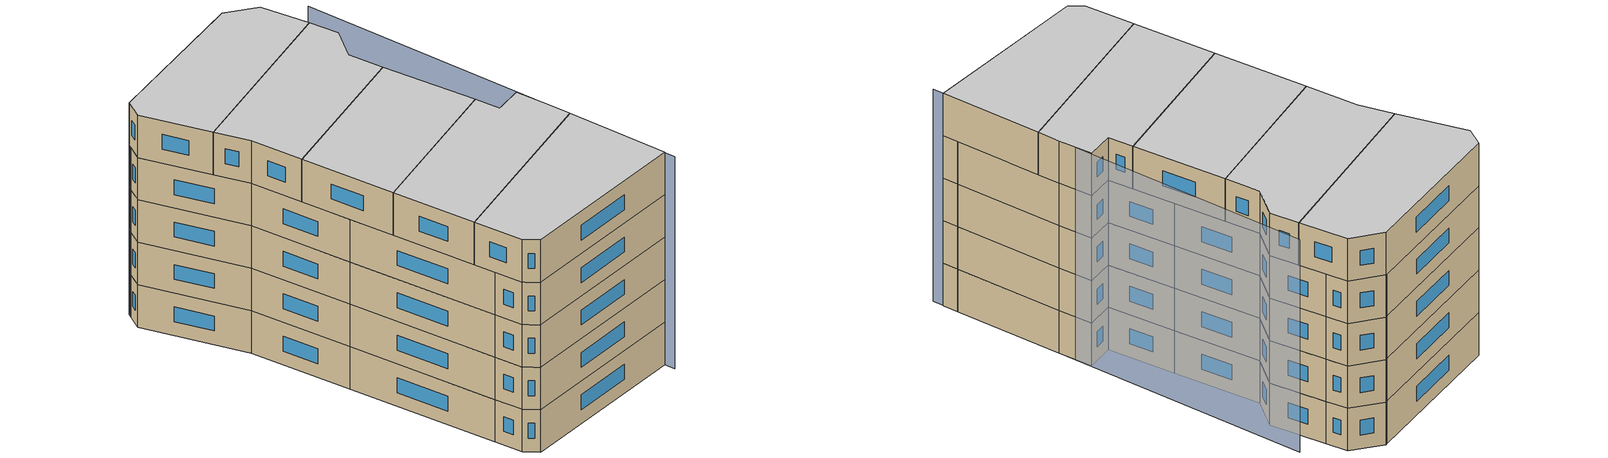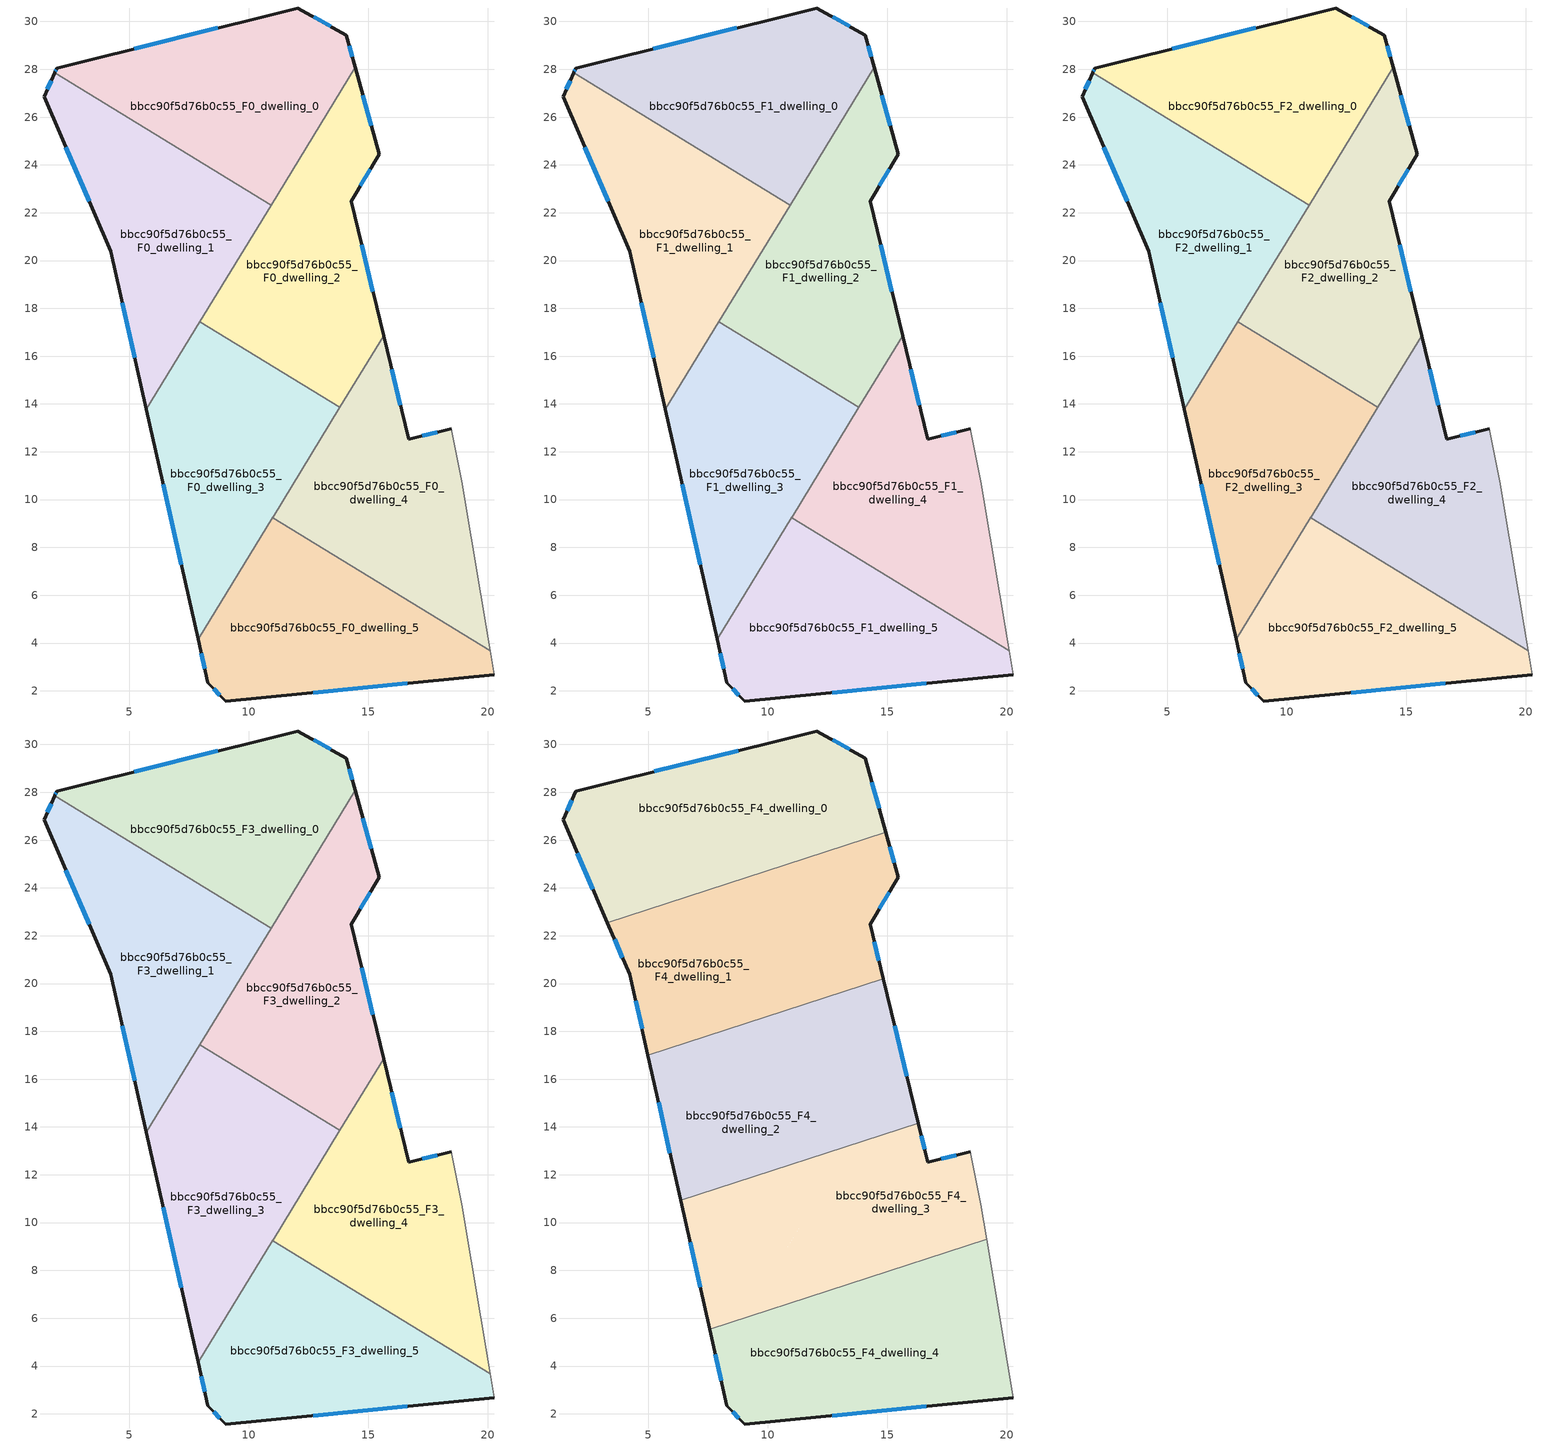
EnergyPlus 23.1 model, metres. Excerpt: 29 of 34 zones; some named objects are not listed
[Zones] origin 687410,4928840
bbcc90f5d76b0c55_F0_dwelling_0
 floor ground (EU_floor_Construction): 14.07,29.43 14.44,28.08 10.93,22.32 1.87,27.85 1.96,28.05 11.95,30.54 12.05,30.56 z0
 wall outside (EU_wall_Construction): 14.44,28.08 14.07,29.43 12.05,30.56 11.95,30.54 1.96,28.05 1.87,27.85 z0:3
 wall to bbcc90f5d76b0c55_F0_dwelling_1 (EU_wall_Construction): 1.87,27.85 10.93,22.32 z0:3
 wall to bbcc90f5d76b0c55_F0_dwelling_2 (EU_wall_Construction): 10.93,22.32 14.44,28.08 z0:3
 window (EU_Window_Construction): 1.93,27.99 1.9,27.92 / 8.7,29.73 5.21,28.86 / 13.41,29.8 12.71,30.2 / 14.32,28.52 14.19,29 z0.98:2.02
bbcc90f5d76b0c55_F0_dwelling_1
 floor ground (EU_floor_Construction): 10.93,22.32 5.71,13.78 4.22,20.38 1.43,26.84 1.87,27.85 z0
 wall outside (EU_wall_Construction): 1.87,27.85 1.43,26.84 4.22,20.38 5.71,13.78 z0:3
 wall to bbcc90f5d76b0c55_F0_dwelling_3 (EU_wall_Construction): 5.71,13.78 7.94,17.43 z0:3
 wall to bbcc90f5d76b0c55_F0_dwelling_2 (EU_wall_Construction): 7.94,17.44 10.93,22.32 z0:3
 window (EU_Window_Construction): 2.34,24.74 3.31,22.48 / 1.73,27.52 1.57,27.17 / 4.7,18.24 5.22,15.93 z0.98:2.02
bbcc90f5d76b0c55_F0_dwelling_2
 floor ground (EU_floor_Construction): 14.44,28.08 15.45,24.45 14.27,22.48 15.63,16.86 13.8,13.86 7.94,17.43 z0
 wall outside (EU_wall_Construction): 15.63,16.86 14.27,22.48 15.45,24.45 14.44,28.08 z0:3
 wall to bbcc90f5d76b0c55_F0_dwelling_3 (EU_wall_Construction): 7.94,17.43 13.8,13.86 z0:3
 wall to bbcc90f5d76b0c55_F0_dwelling_4 (EU_wall_Construction): 13.8,13.86 15.63,16.86 z0:3
 window (EU_Window_Construction): 15.12,25.63 14.77,26.9 / 14.65,23.12 15.07,23.81 / 15.19,18.69 14.71,20.66 z0.98:2.02
bbcc90f5d76b0c55_F0_dwelling_3
 floor ground (EU_floor_Construction): 13.8,13.86 7.87,4.15 5.71,13.78 7.94,17.43 z0
 wall outside (EU_wall_Construction): 5.71,13.78 7.87,4.15 z0:3
 wall to bbcc90f5d76b0c55_F0_dwelling_5 (EU_wall_Construction): 7.87,4.15 10.99,9.25 z0:3
 wall to bbcc90f5d76b0c55_F0_dwelling_4 (EU_wall_Construction): 10.99,9.25 13.8,13.86 z0:3
 window (EU_Window_Construction): 6.41,10.65 7.17,7.28 z0.98:2.02
bbcc90f5d76b0c55_F0_dwelling_4
 floor ground (EU_floor_Construction): 18.46,12.96 18.91,10.76 20.1,3.69 10.99,9.25 15.63,16.86 16.68,12.53 z0
 wall outside (EU_wall_Construction): 18.46,12.96 16.68,12.53 15.63,16.86 z0:3
 wall to bbcc90f5d76b0c55_F0_dwelling_5 (EU_wall_Construction): 10.99,9.25 20.1,3.69 z0:3
 wall adiabatic (EU_wall_Construction): 20.1,3.69 18.91,10.76 18.46,12.96 z0:3
 window (EU_Window_Construction): 16.34,13.94 15.97,15.45 / 17.88,12.82 17.26,12.67 z0.98:2.02
bbcc90f5d76b0c55_F0_dwelling_5
 floor ground (EU_floor_Construction): 20.1,3.69 20.27,2.67 9.03,1.58 8.28,2.34 7.87,4.15 10.99,9.25 z0
 wall outside (EU_wall_Construction): 7.87,4.15 8.28,2.34 9.03,1.58 20.27,2.67 z0:3
 wall adiabatic (EU_wall_Construction): 20.27,2.67 20.1,3.69 z0:3
 window (EU_Window_Construction): 8.52,2.09 8.79,1.83 / 8.01,3.57 8.15,2.93 / 12.69,1.93 16.61,2.31 z0.98:2.02
bbcc90f5d76b0c55_F1_dwelling_0
 floor to bbcc90f5d76b0c55_F0_dwelling_0 (EU_floor_Construction): 14.07,29.43 14.44,28.08 10.93,22.32 1.87,27.85 1.96,28.05 11.95,30.54 12.05,30.56 z3
 wall outside (EU_wall_Construction): 14.44,28.08 14.07,29.43 12.05,30.56 11.95,30.54 1.96,28.05 1.87,27.85 z3:6
 wall to bbcc90f5d76b0c55_F1_dwelling_1 (EU_wall_Construction): 1.87,27.85 10.93,22.32 z3:6
 wall to bbcc90f5d76b0c55_F1_dwelling_2 (EU_wall_Construction): 10.93,22.32 14.44,28.08 z3:6
 window (EU_Window_Construction): 1.93,27.99 1.9,27.92 / 8.7,29.73 5.21,28.86 / 13.41,29.8 12.71,30.2 / 14.32,28.52 14.19,29 z3.98:5.02
bbcc90f5d76b0c55_F1_dwelling_1
 floor to bbcc90f5d76b0c55_F0_dwelling_1 (EU_floor_Construction): 10.93,22.32 5.71,13.78 4.22,20.38 1.43,26.84 1.87,27.85 z3
 wall outside (EU_wall_Construction): 1.87,27.85 1.43,26.84 4.22,20.38 5.71,13.78 z3:6
 wall to bbcc90f5d76b0c55_F1_dwelling_3 (EU_wall_Construction): 5.71,13.78 7.94,17.43 z3:6
 wall to bbcc90f5d76b0c55_F1_dwelling_2 (EU_wall_Construction): 7.94,17.44 10.93,22.32 z3:6
 window (EU_Window_Construction): 2.34,24.74 3.31,22.48 / 1.73,27.52 1.57,27.17 / 4.7,18.24 5.22,15.93 z3.98:5.02
bbcc90f5d76b0c55_F1_dwelling_2
 floor to bbcc90f5d76b0c55_F0_dwelling_2 (EU_floor_Construction): 14.44,28.08 15.45,24.45 14.27,22.48 15.63,16.86 13.8,13.86 7.94,17.43 z3
 wall outside (EU_wall_Construction): 15.63,16.86 14.27,22.48 15.45,24.45 14.44,28.08 z3:6
 wall to bbcc90f5d76b0c55_F1_dwelling_3 (EU_wall_Construction): 7.94,17.43 13.8,13.86 z3:6
 wall to bbcc90f5d76b0c55_F1_dwelling_4 (EU_wall_Construction): 13.8,13.86 15.63,16.86 z3:6
 window (EU_Window_Construction): 15.12,25.63 14.77,26.9 / 14.65,23.12 15.07,23.81 / 15.19,18.69 14.71,20.66 z3.98:5.02
bbcc90f5d76b0c55_F1_dwelling_3
 floor to bbcc90f5d76b0c55_F0_dwelling_3 (EU_floor_Construction): 13.8,13.86 7.87,4.15 5.71,13.78 7.94,17.43 z3
 wall outside (EU_wall_Construction): 5.71,13.78 7.87,4.15 z3:6
 wall to bbcc90f5d76b0c55_F1_dwelling_5 (EU_wall_Construction): 7.87,4.15 10.99,9.25 z3:6
 wall to bbcc90f5d76b0c55_F1_dwelling_4 (EU_wall_Construction): 10.99,9.25 13.8,13.86 z3:6
 window (EU_Window_Construction): 6.41,10.65 7.17,7.28 z3.98:5.02
bbcc90f5d76b0c55_F1_dwelling_4
 floor to bbcc90f5d76b0c55_F0_dwelling_4 (EU_floor_Construction): 18.46,12.96 18.91,10.76 20.1,3.69 10.99,9.25 15.63,16.86 16.68,12.53 z3
 wall outside (EU_wall_Construction): 18.46,12.96 16.68,12.53 15.63,16.86 z3:6
 wall to bbcc90f5d76b0c55_F1_dwelling_5 (EU_wall_Construction): 10.99,9.25 20.1,3.69 z3:6
 wall adiabatic (EU_wall_Construction): 20.1,3.69 18.91,10.76 18.46,12.96 z3:6
 window (EU_Window_Construction): 16.34,13.94 15.97,15.45 / 17.88,12.82 17.26,12.67 z3.98:5.02
bbcc90f5d76b0c55_F1_dwelling_5
 floor to bbcc90f5d76b0c55_F0_dwelling_5 (EU_floor_Construction): 20.1,3.69 20.27,2.67 9.03,1.58 8.28,2.34 7.87,4.15 10.99,9.25 z3
 wall outside (EU_wall_Construction): 7.87,4.15 8.28,2.34 9.03,1.58 20.27,2.67 z3:6
 wall adiabatic (EU_wall_Construction): 20.27,2.67 20.1,3.69 z3:6
 window (EU_Window_Construction): 8.52,2.09 8.79,1.83 / 8.01,3.57 8.15,2.93 / 12.69,1.93 16.61,2.31 z3.98:5.02
bbcc90f5d76b0c55_F2_dwelling_0
 floor to bbcc90f5d76b0c55_F1_dwelling_0 (EU_floor_Construction): 14.07,29.43 14.44,28.08 10.93,22.32 1.87,27.85 1.96,28.05 11.95,30.54 12.05,30.56 z6
 wall outside (EU_wall_Construction): 14.44,28.08 14.07,29.43 12.05,30.56 11.95,30.54 1.96,28.05 1.87,27.85 z6:9
 wall to bbcc90f5d76b0c55_F2_dwelling_1 (EU_wall_Construction): 1.87,27.85 10.93,22.32 z6:9
 wall to bbcc90f5d76b0c55_F2_dwelling_2 (EU_wall_Construction): 10.93,22.32 14.44,28.08 z6:9
 window (EU_Window_Construction): 1.93,27.99 1.9,27.92 / 8.7,29.73 5.21,28.86 / 13.41,29.8 12.71,30.2 / 14.32,28.52 14.19,29 z6.98:8.02
bbcc90f5d76b0c55_F2_dwelling_1
 floor to bbcc90f5d76b0c55_F1_dwelling_1 (EU_floor_Construction): 10.93,22.32 5.71,13.78 4.22,20.38 1.43,26.84 1.87,27.85 z6
 wall outside (EU_wall_Construction): 1.87,27.85 1.43,26.84 4.22,20.38 5.71,13.78 z6:9
 wall to bbcc90f5d76b0c55_F2_dwelling_3 (EU_wall_Construction): 5.71,13.78 7.94,17.43 z6:9
 wall to bbcc90f5d76b0c55_F2_dwelling_2 (EU_wall_Construction): 7.94,17.44 10.93,22.32 z6:9
 window (EU_Window_Construction): 2.34,24.74 3.31,22.48 / 1.73,27.52 1.57,27.17 / 4.7,18.24 5.22,15.93 z6.98:8.02
bbcc90f5d76b0c55_F2_dwelling_2
 floor to bbcc90f5d76b0c55_F1_dwelling_2 (EU_floor_Construction): 14.44,28.08 15.45,24.45 14.27,22.48 15.63,16.86 13.8,13.86 7.94,17.43 z6
 wall outside (EU_wall_Construction): 15.63,16.86 14.27,22.48 15.45,24.45 14.44,28.08 z6:9
 wall to bbcc90f5d76b0c55_F2_dwelling_3 (EU_wall_Construction): 7.94,17.43 13.8,13.86 z6:9
 wall to bbcc90f5d76b0c55_F2_dwelling_4 (EU_wall_Construction): 13.8,13.86 15.63,16.86 z6:9
 window (EU_Window_Construction): 15.12,25.63 14.77,26.9 / 14.65,23.12 15.07,23.81 / 15.19,18.69 14.71,20.66 z6.98:8.02
bbcc90f5d76b0c55_F2_dwelling_3
 floor to bbcc90f5d76b0c55_F1_dwelling_3 (EU_floor_Construction): 13.8,13.86 7.87,4.15 5.71,13.78 7.94,17.43 z6
 wall outside (EU_wall_Construction): 5.71,13.78 7.87,4.15 z6:9
 wall to bbcc90f5d76b0c55_F2_dwelling_5 (EU_wall_Construction): 7.87,4.15 10.99,9.25 z6:9
 wall to bbcc90f5d76b0c55_F2_dwelling_4 (EU_wall_Construction): 10.99,9.25 13.8,13.86 z6:9
 window (EU_Window_Construction): 6.41,10.65 7.17,7.28 z6.98:8.02
bbcc90f5d76b0c55_F2_dwelling_4
 floor to bbcc90f5d76b0c55_F1_dwelling_4 (EU_floor_Construction): 18.46,12.96 18.91,10.76 20.1,3.69 10.99,9.25 15.63,16.86 16.68,12.53 z6
 wall outside (EU_wall_Construction): 18.46,12.96 16.68,12.53 15.63,16.86 z6:9
 wall to bbcc90f5d76b0c55_F2_dwelling_5 (EU_wall_Construction): 10.99,9.25 20.1,3.69 z6:9
 wall adiabatic (EU_wall_Construction): 20.1,3.69 18.91,10.76 18.46,12.96 z6:9
 window (EU_Window_Construction): 16.34,13.94 15.97,15.45 / 17.88,12.82 17.26,12.67 z6.98:8.02
bbcc90f5d76b0c55_F2_dwelling_5
 floor to bbcc90f5d76b0c55_F1_dwelling_5 (EU_floor_Construction): 20.1,3.69 20.27,2.67 9.03,1.58 8.28,2.34 7.87,4.15 10.99,9.25 z6
 wall outside (EU_wall_Construction): 7.87,4.15 8.28,2.34 9.03,1.58 20.27,2.67 z6:9
 wall adiabatic (EU_wall_Construction): 20.27,2.67 20.1,3.69 z6:9
 window (EU_Window_Construction): 8.52,2.09 8.79,1.83 / 8.01,3.57 8.15,2.93 / 12.69,1.93 16.61,2.31 z6.98:8.02
bbcc90f5d76b0c55_F3_dwelling_0
 floor to bbcc90f5d76b0c55_F2_dwelling_0 (EU_floor_Construction): 14.07,29.43 14.44,28.08 10.93,22.32 1.87,27.85 1.96,28.05 11.95,30.54 12.05,30.56 z9
 wall outside (EU_wall_Construction): 14.44,28.08 14.07,29.43 12.05,30.56 11.95,30.54 1.96,28.05 1.87,27.85 z9:12
 wall to bbcc90f5d76b0c55_F3_dwelling_1 (EU_wall_Construction): 1.87,27.85 10.93,22.32 z9:12
 wall to bbcc90f5d76b0c55_F3_dwelling_2 (EU_wall_Construction): 10.93,22.32 14.44,28.08 z9:12
 window (EU_Window_Construction): 1.93,27.99 1.9,27.92 / 8.7,29.73 5.21,28.86 / 13.41,29.8 12.71,30.2 / 14.32,28.52 14.19,29 z9.98:11.02
bbcc90f5d76b0c55_F3_dwelling_1
 floor to bbcc90f5d76b0c55_F2_dwelling_1 (EU_floor_Construction): 10.93,22.32 5.71,13.78 4.22,20.38 1.43,26.84 1.87,27.85 z9
 wall outside (EU_wall_Construction): 1.87,27.85 1.43,26.84 4.22,20.38 5.71,13.78 z9:12
 wall to bbcc90f5d76b0c55_F3_dwelling_3 (EU_wall_Construction): 5.71,13.78 7.94,17.43 z9:12
 wall to bbcc90f5d76b0c55_F3_dwelling_2 (EU_wall_Construction): 7.94,17.44 10.93,22.32 z9:12
 window (EU_Window_Construction): 2.34,24.74 3.31,22.48 / 1.73,27.52 1.57,27.17 / 4.7,18.24 5.22,15.93 z9.98:11.02
bbcc90f5d76b0c55_F3_dwelling_2
 floor to bbcc90f5d76b0c55_F2_dwelling_2 (EU_floor_Construction): 14.44,28.08 15.45,24.45 14.27,22.48 15.63,16.86 13.8,13.86 7.94,17.43 z9
 wall outside (EU_wall_Construction): 15.63,16.86 14.27,22.48 15.45,24.45 14.44,28.08 z9:12
 wall to bbcc90f5d76b0c55_F3_dwelling_3 (EU_wall_Construction): 7.94,17.43 13.8,13.86 z9:12
 wall to bbcc90f5d76b0c55_F3_dwelling_4 (EU_wall_Construction): 13.8,13.86 15.63,16.86 z9:12
 window (EU_Window_Construction): 15.12,25.63 14.77,26.9 / 14.65,23.12 15.07,23.81 / 15.19,18.69 14.71,20.66 z9.98:11.02
bbcc90f5d76b0c55_F3_dwelling_3
 floor to bbcc90f5d76b0c55_F2_dwelling_3 (EU_floor_Construction): 13.8,13.86 7.87,4.15 5.71,13.78 7.94,17.43 z9
 wall outside (EU_wall_Construction): 5.71,13.78 7.87,4.15 z9:12
 wall to bbcc90f5d76b0c55_F3_dwelling_5 (EU_wall_Construction): 7.87,4.15 10.99,9.25 z9:12
 wall to bbcc90f5d76b0c55_F3_dwelling_4 (EU_wall_Construction): 10.99,9.25 13.8,13.86 z9:12
 window (EU_Window_Construction): 6.41,10.65 7.17,7.28 z9.98:11.02
bbcc90f5d76b0c55_F3_dwelling_4
 floor to bbcc90f5d76b0c55_F2_dwelling_4 (EU_floor_Construction): 18.46,12.96 18.91,10.76 20.1,3.69 10.99,9.25 15.63,16.86 16.68,12.53 z9
 wall outside (EU_wall_Construction): 18.46,12.96 16.68,12.53 15.63,16.86 z9:12
 wall to bbcc90f5d76b0c55_F3_dwelling_5 (EU_wall_Construction): 10.99,9.25 20.1,3.69 z9:12
 wall adiabatic (EU_wall_Construction): 20.1,3.69 18.91,10.76 18.46,12.96 z9:12
 window (EU_Window_Construction): 16.34,13.94 15.97,15.45 / 17.88,12.82 17.26,12.67 z9.98:11.02
bbcc90f5d76b0c55_F3_dwelling_5
 floor to bbcc90f5d76b0c55_F2_dwelling_5 (EU_floor_Construction): 20.1,3.69 20.27,2.67 9.03,1.58 8.28,2.34 7.87,4.15 10.99,9.25 z9
 wall outside (EU_wall_Construction): 7.87,4.15 8.28,2.34 9.03,1.58 20.27,2.67 z9:12
 wall adiabatic (EU_wall_Construction): 20.27,2.67 20.1,3.69 z9:12
 window (EU_Window_Construction): 8.52,2.09 8.79,1.83 / 8.01,3.57 8.15,2.93 / 12.69,1.93 16.61,2.31 z9.98:11.02
bbcc90f5d76b0c55_F4_dwelling_0
 floor to bbcc90f5d76b0c55_F3_dwelling_0 (EU_floor_Construction): 14.07,29.43 14.44,28.08 12.98,25.69 8.03,24.09 1.87,27.85 1.96,28.05 11.95,30.54 12.05,30.56 z12
 floor to bbcc90f5d76b0c55_F3_dwelling_1 (EU_floor_Construction): 8.03,24.09 3.29,22.55 1.43,26.84 1.87,27.85 z12
 floor to bbcc90f5d76b0c55_F3_dwelling_2 (EU_floor_Construction): 14.44,28.08 14.93,26.33 12.98,25.69 z12
 wall outside (EU_wall_Construction): 14.93,26.33 14.07,29.43 12.05,30.56 1.96,28.05 1.43,26.84 3.29,22.55 z12:15
 wall to bbcc90f5d76b0c55_F4_dwelling_1 (EU_wall_Construction): 3.29,22.55 14.93,26.33 z12:15
 window (EU_Window_Construction): 13.41,29.8 12.71,30.2 / 14.65,27.34 14.35,28.42 / 2.03,25.45 2.68,23.94 / 1.79,27.66 1.6,27.24 / 8.77,29.75 5.24,28.87 z12.98:14.02
 ceiling to bbcc90f5d76b0c55_F5_dwelling_0 (EU_floor_Construction): 14.93,26.33 14.07,29.43 12.05,30.56 1.96,28.05 1.43,26.84 3.29,22.55 z15
bbcc90f5d76b0c55_F4_dwelling_1
 floor to bbcc90f5d76b0c55_F3_dwelling_1 (EU_floor_Construction): 10.93,22.32 8.35,18.1 4.98,17.01 4.22,20.38 3.29,22.55 8.03,24.09 z12
 floor to bbcc90f5d76b0c55_F3_dwelling_0 (EU_floor_Construction): 12.98,25.69 10.93,22.32 8.03,24.09 z12
 floor to bbcc90f5d76b0c55_F3_dwelling_2 (EU_floor_Construction): 14.93,26.33 15.45,24.45 14.27,22.48 14.82,20.2 8.35,18.1 12.98,25.69 z12
 wall outside (EU_wall_Construction): 14.82,20.2 14.27,22.48 15.45,24.45 14.93,26.33 / 3.29,22.55 4.22,20.38 4.98,17.01 z12:15
 wall to bbcc90f5d76b0c55_F4_dwelling_2 (EU_wall_Construction): 4.98,17.01 14.82,20.2 z12:15
 window (EU_Window_Construction): 15.28,25.06 15.1,25.72 / 14.65,23.12 15.07,23.81 / 14.64,20.94 14.45,21.74 / 4.47,19.29 4.73,18.1 / 3.59,21.84 3.92,21.09 z12.98:14.02
 ceiling to bbcc90f5d76b0c55_F5_dwelling_1 (EU_floor_Construction): 14.82,20.2 14.27,22.48 15.45,24.45 14.93,26.33 3.29,22.55 4.22,20.38 4.98,17.01 z15
bbcc90f5d76b0c55_F4_dwelling_2
 floor to bbcc90f5d76b0c55_F3_dwelling_2 (EU_floor_Construction): 14.82,20.2 15.63,16.86 13.8,13.86 7.94,17.43 8.35,18.1 z12
 floor to bbcc90f5d76b0c55_F3_dwelling_1 (EU_floor_Construction): 8.35,18.1 5.71,13.78 4.98,17.01 z12
 floor to bbcc90f5d76b0c55_F3_dwelling_3 (EU_floor_Construction): 13.8,13.86 13.41,13.22 6.35,10.93 5.71,13.78 7.94,17.43 z12
 floor to bbcc90f5d76b0c55_F3_dwelling_4 (EU_floor_Construction): 15.63,16.86 16.29,14.16 13.41,13.22 z12
 wall outside (EU_wall_Construction): 4.98,17.01 6.35,10.93 / 16.29,14.16 14.82,20.2 z12:15
 wall to bbcc90f5d76b0c55_F4_dwelling_3 (EU_wall_Construction): 6.35,10.93 16.29,14.16 z12:15
 window (EU_Window_Construction): 5.42,15.03 5.9,12.91 / 15.81,16.12 15.3,18.24 z12.98:14.02
 ceiling to bbcc90f5d76b0c55_F5_dwelling_2 (EU_floor_Construction): 16.29,14.16 14.82,20.2 4.98,17.01 6.35,10.93 z15
bbcc90f5d76b0c55_F4_dwelling_3
 floor to bbcc90f5d76b0c55_F3_dwelling_3 (EU_floor_Construction): 13.41,13.22 9,6 7.56,5.53 6.35,10.93 z12
 floor to bbcc90f5d76b0c55_F3_dwelling_4 (EU_floor_Construction): 18.46,12.96 18.91,10.76 19.16,9.29 13.78,7.55 10.99,9.25 13.41,13.22 16.29,14.16 16.68,12.53 z12
 floor to bbcc90f5d76b0c55_F3_dwelling_5 (EU_floor_Construction): 13.78,7.55 9,6 10.99,9.25 z12
 wall outside (EU_wall_Construction): 18.46,12.96 16.68,12.53 16.29,14.16 / 6.35,10.93 7.56,5.53 z12:15
 wall adiabatic (EU_wall_Construction): 19.16,9.29 18.91,10.76 18.46,12.96 z12:15
 wall to bbcc90f5d76b0c55_F4_dwelling_4 (EU_wall_Construction): 7.56,5.53 19.16,9.29 z12:15
 window (EU_Window_Construction): 17.88,12.82 17.26,12.67 / 6.74,9.17 7.17,7.29 / 16.55,13.06 16.41,13.63 z12.98:14.02
 ceiling to bbcc90f5d76b0c55_F5_dwelling_3 (EU_floor_Construction): 19.16,9.29 18.91,10.76 18.46,12.96 16.68,12.53 16.29,14.16 6.35,10.93 7.56,5.53 z15
bbcc90f5d76b0c55_F4_dwelling_4
 floor to bbcc90f5d76b0c55_F3_dwelling_4 (EU_floor_Construction): 19.16,9.29 20.1,3.69 13.78,7.55 z12
 floor to bbcc90f5d76b0c55_F3_dwelling_5 (EU_floor_Construction): 20.1,3.69 20.27,2.67 9.03,1.58 8.28,2.34 7.87,4.15 9,6 13.78,7.55 z12
 floor to bbcc90f5d76b0c55_F3_dwelling_3 (EU_floor_Construction): 9,6 7.87,4.15 7.56,5.53 z12
 wall outside (EU_wall_Construction): 7.56,5.53 8.28,2.34 9.03,1.58 20.27,2.67 z12:15
 wall adiabatic (EU_wall_Construction): 20.27,2.67 19.16,9.29 z12:15
 window (EU_Window_Construction): 12.69,1.93 16.61,2.31 / 8.52,2.09 8.79,1.83 / 7.8,4.49 8.05,3.38 z12.98:14.02
 ceiling to bbcc90f5d76b0c55_F5_dwelling_4 (EU_floor_Construction): 20.27,2.67 19.16,9.29 7.56,5.53 8.28,2.34 9.03,1.58 z15
shading: 20.39,1.97 16.09,27.57 z0:15
[Building]
EU S2 Campaign: North Axis=0; Terrain=City; Solar Distribution=FullExterior
[Site:Location]
Bologna: Latitude=44.5; Longitude=11.25; Time Zone=1; Elevation=37
[SizingPeriod:WeatherFileDays]
AnnualSizingPeriod: Begin Month=1; Begin Day of Month=1; End Month=12; End Day of Month=31; Day of Week for Start Day=Monday; Use Weather File Daylight Saving Period=No; Use Weather File Rain and Snow Indicators=No
[MATERIAL]
EU_InternalMass_Material: Roughness=MediumRough; Thickness=0.1; Conductivity=1; Density=1800; Specific Heat=900; Thermal Absorptance=0.9; Solar Absorptance=0.7; Visible Absorptance=0.7
[MATERIAL:NOMASS] Roughness=MediumRough; Thermal Absorptance=0.9; Solar Absorptance=0.7; Visible Absorptance=0.7
Name | Thermal Resistance
EU_wall_NoMass | 0.905828
EU_floor_NoMass | 0.67114
[WINDOWMATERIAL:SIMPLEGLAZINGSYSTEM]
EU_Window_SimpleGlazing: UFactor=4.52486; Solar Heat Gain Coefficient=0.85; Visible Transmittance=0.85
[CONSTRUCTION]
EU_wall_Construction: EU_wall_NoMass
EU_floor_Construction: EU_floor_NoMass
EU_Window_Construction: EU_Window_SimpleGlazing
EU_InternalMass_Construction: EU_InternalMass_Material
[ZONE] Type=1; Multiplier=1; Ceiling Height=autocalculate; Floor Area=autocalculate; Part of Total Floor Area=Yes
Name | Volume
bbcc90f5d76b0c55_F0_dwelling_0; bbcc90f5d76b0c55_F1_dwelling_0; bbcc90f5d76b0c55_F2_dwelling_0; bbcc90f5d76b0c55_F3_dwelling_0; bbcc90f5d76b0c55_F0_dwelling_3; bbcc90f5d76b0c55_F1_dwelling_3; bbcc90f5d76b0c55_F2_dwelling_3; bbcc90f5d76b0c55_F3_dwelling_3 | 161.197
bbcc90f5d76b0c55_F4_dwelling_0 | 193.445
bbcc90f5d76b0c55_F0_dwelling_1; bbcc90f5d76b0c55_F1_dwelling_1; bbcc90f5d76b0c55_F2_dwelling_1; bbcc90f5d76b0c55_F3_dwelling_1 | 161.209
bbcc90f5d76b0c55_F4_dwelling_1 | 193.437
bbcc90f5d76b0c55_F0_dwelling_2; bbcc90f5d76b0c55_F1_dwelling_2; bbcc90f5d76b0c55_F2_dwelling_2; bbcc90f5d76b0c55_F3_dwelling_2 | 161.208
bbcc90f5d76b0c55_F4_dwelling_2 | 193.459
bbcc90f5d76b0c55_F4_dwelling_3 | 193.432
bbcc90f5d76b0c55_F0_dwelling_4; bbcc90f5d76b0c55_F1_dwelling_4; bbcc90f5d76b0c55_F2_dwelling_4; bbcc90f5d76b0c55_F3_dwelling_4 | 161.199
bbcc90f5d76b0c55_F4_dwelling_4 | 193.439
bbcc90f5d76b0c55_F0_dwelling_5; bbcc90f5d76b0c55_F1_dwelling_5; bbcc90f5d76b0c55_F2_dwelling_5; bbcc90f5d76b0c55_F3_dwelling_5 | 161.201
[INTERNALMASS] Construction=EU_InternalMass_Construction
Name | Zone or ZoneList | Surface Area
bbcc90f5d76b0c55_F0_dwelling_0_EU_InternalMass | bbcc90f5d76b0c55_F0_dwelling_0 | 53.7327
bbcc90f5d76b0c55_F0_dwelling_1_EU_InternalMass | bbcc90f5d76b0c55_F0_dwelling_1 | 53.7353
bbcc90f5d76b0c55_F0_dwelling_2_EU_InternalMass | bbcc90f5d76b0c55_F0_dwelling_2 | 53.7354
bbcc90f5d76b0c55_F0_dwelling_3_EU_InternalMass | bbcc90f5d76b0c55_F0_dwelling_3 | 53.7339
bbcc90f5d76b0c55_F0_dwelling_4_EU_InternalMass | bbcc90f5d76b0c55_F0_dwelling_4 | 53.7335
bbcc90f5d76b0c55_F0_dwelling_5_EU_InternalMass | bbcc90f5d76b0c55_F0_dwelling_5 | 53.7315
bbcc90f5d76b0c55_F1_dwelling_0_EU_InternalMass | bbcc90f5d76b0c55_F1_dwelling_0 | 53.7327
bbcc90f5d76b0c55_F1_dwelling_1_EU_InternalMass | bbcc90f5d76b0c55_F1_dwelling_1 | 53.7353
bbcc90f5d76b0c55_F1_dwelling_2_EU_InternalMass | bbcc90f5d76b0c55_F1_dwelling_2 | 53.7354
bbcc90f5d76b0c55_F1_dwelling_3_EU_InternalMass | bbcc90f5d76b0c55_F1_dwelling_3 | 53.7339
bbcc90f5d76b0c55_F1_dwelling_4_EU_InternalMass | bbcc90f5d76b0c55_F1_dwelling_4 | 53.7335
bbcc90f5d76b0c55_F1_dwelling_5_EU_InternalMass | bbcc90f5d76b0c55_F1_dwelling_5 | 53.7315
bbcc90f5d76b0c55_F2_dwelling_0_EU_InternalMass | bbcc90f5d76b0c55_F2_dwelling_0 | 53.7327
bbcc90f5d76b0c55_F2_dwelling_1_EU_InternalMass | bbcc90f5d76b0c55_F2_dwelling_1 | 53.7353
bbcc90f5d76b0c55_F2_dwelling_2_EU_InternalMass | bbcc90f5d76b0c55_F2_dwelling_2 | 53.7354
bbcc90f5d76b0c55_F2_dwelling_3_EU_InternalMass | bbcc90f5d76b0c55_F2_dwelling_3 | 53.7339
bbcc90f5d76b0c55_F2_dwelling_4_EU_InternalMass | bbcc90f5d76b0c55_F2_dwelling_4 | 53.7335
bbcc90f5d76b0c55_F2_dwelling_5_EU_InternalMass | bbcc90f5d76b0c55_F2_dwelling_5 | 53.7315
bbcc90f5d76b0c55_F3_dwelling_0_EU_InternalMass | bbcc90f5d76b0c55_F3_dwelling_0 | 53.7327
bbcc90f5d76b0c55_F3_dwelling_1_EU_InternalMass | bbcc90f5d76b0c55_F3_dwelling_1 | 53.7353
bbcc90f5d76b0c55_F3_dwelling_2_EU_InternalMass | bbcc90f5d76b0c55_F3_dwelling_2 | 53.7354
bbcc90f5d76b0c55_F3_dwelling_3_EU_InternalMass | bbcc90f5d76b0c55_F3_dwelling_3 | 53.7339
bbcc90f5d76b0c55_F3_dwelling_4_EU_InternalMass | bbcc90f5d76b0c55_F3_dwelling_4 | 53.7335
bbcc90f5d76b0c55_F3_dwelling_5_EU_InternalMass | bbcc90f5d76b0c55_F3_dwelling_5 | 53.7315
bbcc90f5d76b0c55_F4_dwelling_0_EU_InternalMass | bbcc90f5d76b0c55_F4_dwelling_0 | 64.4819
bbcc90f5d76b0c55_F4_dwelling_1_EU_InternalMass | bbcc90f5d76b0c55_F4_dwelling_1 | 64.4789
bbcc90f5d76b0c55_F4_dwelling_2_EU_InternalMass | bbcc90f5d76b0c55_F4_dwelling_2 | 64.4862
bbcc90f5d76b0c55_F4_dwelling_3_EU_InternalMass | bbcc90f5d76b0c55_F4_dwelling_3 | 64.4776
bbcc90f5d76b0c55_F4_dwelling_4_EU_InternalMass | bbcc90f5d76b0c55_F4_dwelling_4 | 64.4797
[OTHEREQUIPMENT] Fuel Type=Electricity; Design Level Calculation Method=Watts/Area; Power per Zone Floor Area=1; Fraction Latent=0; Fraction Radiant=0; Fraction Lost=0; Carbon Dioxide Generation Rate=0; EndUse Subcategory=EU_Step8_InternalGains
Name | Zone or ZoneList or Space or SpaceList | Schedule
EU_Step8_InternalGain_bbcc90f5d76b0c55_F0_dwelling_0_f000 | bbcc90f5d76b0c55_F0_dwelling_0 | EU_Step8_GainSchedule_bbcc90f5d76b0c55_F0_dwelling_0_f000
EU_Step8_InternalGain_bbcc90f5d76b0c55_F0_dwelling_1_f000 | bbcc90f5d76b0c55_F0_dwelling_1 | EU_Step8_GainSchedule_bbcc90f5d76b0c55_F0_dwelling_1_f000
EU_Step8_InternalGain_bbcc90f5d76b0c55_F0_dwelling_2_f000 | bbcc90f5d76b0c55_F0_dwelling_2 | EU_Step8_GainSchedule_bbcc90f5d76b0c55_F0_dwelling_2_f000
EU_Step8_InternalGain_bbcc90f5d76b0c55_F0_dwelling_3_f000 | bbcc90f5d76b0c55_F0_dwelling_3 | EU_Step8_GainSchedule_bbcc90f5d76b0c55_F0_dwelling_3_f000
EU_Step8_InternalGain_bbcc90f5d76b0c55_F0_dwelling_4_f000 | bbcc90f5d76b0c55_F0_dwelling_4 | EU_Step8_GainSchedule_bbcc90f5d76b0c55_F0_dwelling_4_f000
EU_Step8_InternalGain_bbcc90f5d76b0c55_F0_dwelling_5_f000 | bbcc90f5d76b0c55_F0_dwelling_5 | EU_Step8_GainSchedule_bbcc90f5d76b0c55_F0_dwelling_5_f000
EU_Step8_InternalGain_bbcc90f5d76b0c55_F1_dwelling_0_f000 | bbcc90f5d76b0c55_F1_dwelling_0 | EU_Step8_GainSchedule_bbcc90f5d76b0c55_F1_dwelling_0_f000
EU_Step8_InternalGain_bbcc90f5d76b0c55_F1_dwelling_1_f000 | bbcc90f5d76b0c55_F1_dwelling_1 | EU_Step8_GainSchedule_bbcc90f5d76b0c55_F1_dwelling_1_f000
EU_Step8_InternalGain_bbcc90f5d76b0c55_F1_dwelling_2_f000 | bbcc90f5d76b0c55_F1_dwelling_2 | EU_Step8_GainSchedule_bbcc90f5d76b0c55_F1_dwelling_2_f000
EU_Step8_InternalGain_bbcc90f5d76b0c55_F1_dwelling_3_f000 | bbcc90f5d76b0c55_F1_dwelling_3 | EU_Step8_GainSchedule_bbcc90f5d76b0c55_F1_dwelling_3_f000
EU_Step8_InternalGain_bbcc90f5d76b0c55_F1_dwelling_4_f000 | bbcc90f5d76b0c55_F1_dwelling_4 | EU_Step8_GainSchedule_bbcc90f5d76b0c55_F1_dwelling_4_f000
EU_Step8_InternalGain_bbcc90f5d76b0c55_F1_dwelling_5_f000 | bbcc90f5d76b0c55_F1_dwelling_5 | EU_Step8_GainSchedule_bbcc90f5d76b0c55_F1_dwelling_5_f000
EU_Step8_InternalGain_bbcc90f5d76b0c55_F2_dwelling_0_f000 | bbcc90f5d76b0c55_F2_dwelling_0 | EU_Step8_GainSchedule_bbcc90f5d76b0c55_F2_dwelling_0_f000
EU_Step8_InternalGain_bbcc90f5d76b0c55_F2_dwelling_1_f000 | bbcc90f5d76b0c55_F2_dwelling_1 | EU_Step8_GainSchedule_bbcc90f5d76b0c55_F2_dwelling_1_f000
EU_Step8_InternalGain_bbcc90f5d76b0c55_F2_dwelling_2_f000 | bbcc90f5d76b0c55_F2_dwelling_2 | EU_Step8_GainSchedule_bbcc90f5d76b0c55_F2_dwelling_2_f000
EU_Step8_InternalGain_bbcc90f5d76b0c55_F2_dwelling_3_f000 | bbcc90f5d76b0c55_F2_dwelling_3 | EU_Step8_GainSchedule_bbcc90f5d76b0c55_F2_dwelling_3_f000
EU_Step8_InternalGain_bbcc90f5d76b0c55_F2_dwelling_4_f000 | bbcc90f5d76b0c55_F2_dwelling_4 | EU_Step8_GainSchedule_bbcc90f5d76b0c55_F2_dwelling_4_f000
EU_Step8_InternalGain_bbcc90f5d76b0c55_F2_dwelling_5_f000 | bbcc90f5d76b0c55_F2_dwelling_5 | EU_Step8_GainSchedule_bbcc90f5d76b0c55_F2_dwelling_5_f000
EU_Step8_InternalGain_bbcc90f5d76b0c55_F3_dwelling_0_f000 | bbcc90f5d76b0c55_F3_dwelling_0 | EU_Step8_GainSchedule_bbcc90f5d76b0c55_F3_dwelling_0_f000
EU_Step8_InternalGain_bbcc90f5d76b0c55_F3_dwelling_1_f000 | bbcc90f5d76b0c55_F3_dwelling_1 | EU_Step8_GainSchedule_bbcc90f5d76b0c55_F3_dwelling_1_f000
EU_Step8_InternalGain_bbcc90f5d76b0c55_F3_dwelling_2_f000 | bbcc90f5d76b0c55_F3_dwelling_2 | EU_Step8_GainSchedule_bbcc90f5d76b0c55_F3_dwelling_2_f000
EU_Step8_InternalGain_bbcc90f5d76b0c55_F3_dwelling_3_f000 | bbcc90f5d76b0c55_F3_dwelling_3 | EU_Step8_GainSchedule_bbcc90f5d76b0c55_F3_dwelling_3_f000
EU_Step8_InternalGain_bbcc90f5d76b0c55_F3_dwelling_4_f000 | bbcc90f5d76b0c55_F3_dwelling_4 | EU_Step8_GainSchedule_bbcc90f5d76b0c55_F3_dwelling_4_f000
EU_Step8_InternalGain_bbcc90f5d76b0c55_F3_dwelling_5_f000 | bbcc90f5d76b0c55_F3_dwelling_5 | EU_Step8_GainSchedule_bbcc90f5d76b0c55_F3_dwelling_5_f000
EU_Step8_InternalGain_bbcc90f5d76b0c55_F4_dwelling_0_f000 | bbcc90f5d76b0c55_F4_dwelling_0 | EU_Step8_GainSchedule_bbcc90f5d76b0c55_F4_dwelling_0_f000
EU_Step8_InternalGain_bbcc90f5d76b0c55_F4_dwelling_1_f000 | bbcc90f5d76b0c55_F4_dwelling_1 | EU_Step8_GainSchedule_bbcc90f5d76b0c55_F4_dwelling_1_f000
EU_Step8_InternalGain_bbcc90f5d76b0c55_F4_dwelling_2_f000 | bbcc90f5d76b0c55_F4_dwelling_2 | EU_Step8_GainSchedule_bbcc90f5d76b0c55_F4_dwelling_2_f000
EU_Step8_InternalGain_bbcc90f5d76b0c55_F4_dwelling_3_f000 | bbcc90f5d76b0c55_F4_dwelling_3 | EU_Step8_GainSchedule_bbcc90f5d76b0c55_F4_dwelling_3_f000
EU_Step8_InternalGain_bbcc90f5d76b0c55_F4_dwelling_4_f000 | bbcc90f5d76b0c55_F4_dwelling_4 | EU_Step8_GainSchedule_bbcc90f5d76b0c55_F4_dwelling_4_f000
[ZONEVENTILATION:DESIGNFLOWRATE] Schedule=EU_AlwaysOn; Design Flow Rate Calculation Method=AirChanges/Hour; Air Changes per Hour=0.73129; Ventilation Type=Natural; Fan Pressure Rise=0; Fan Total Efficiency=1; Constant Term Coefficient=1; Temperature Term Coefficient=0; Velocity Term Coefficient=0; Velocity Squared Term Coefficient=0; Minimum Indoor Temperature=-100; Maximum Indoor Temperature=100; Delta Temperature=-100; Minimum Outdoor Temperature=-100; Maximum Outdoor Temperature=100; Maximum Wind Speed=40
Name | Zone or ZoneList or Space or SpaceList
EU_ConstantAir_bbcc90f5d76b0c55_F0_dwelling_0 | bbcc90f5d76b0c55_F0_dwelling_0
EU_ConstantAir_bbcc90f5d76b0c55_F0_dwelling_1 | bbcc90f5d76b0c55_F0_dwelling_1
EU_ConstantAir_bbcc90f5d76b0c55_F0_dwelling_2 | bbcc90f5d76b0c55_F0_dwelling_2
EU_ConstantAir_bbcc90f5d76b0c55_F0_dwelling_3 | bbcc90f5d76b0c55_F0_dwelling_3
EU_ConstantAir_bbcc90f5d76b0c55_F0_dwelling_4 | bbcc90f5d76b0c55_F0_dwelling_4
EU_ConstantAir_bbcc90f5d76b0c55_F0_dwelling_5 | bbcc90f5d76b0c55_F0_dwelling_5
EU_ConstantAir_bbcc90f5d76b0c55_F1_dwelling_0 | bbcc90f5d76b0c55_F1_dwelling_0
EU_ConstantAir_bbcc90f5d76b0c55_F1_dwelling_1 | bbcc90f5d76b0c55_F1_dwelling_1
EU_ConstantAir_bbcc90f5d76b0c55_F1_dwelling_2 | bbcc90f5d76b0c55_F1_dwelling_2
EU_ConstantAir_bbcc90f5d76b0c55_F1_dwelling_3 | bbcc90f5d76b0c55_F1_dwelling_3
EU_ConstantAir_bbcc90f5d76b0c55_F1_dwelling_4 | bbcc90f5d76b0c55_F1_dwelling_4
EU_ConstantAir_bbcc90f5d76b0c55_F1_dwelling_5 | bbcc90f5d76b0c55_F1_dwelling_5
EU_ConstantAir_bbcc90f5d76b0c55_F2_dwelling_0 | bbcc90f5d76b0c55_F2_dwelling_0
EU_ConstantAir_bbcc90f5d76b0c55_F2_dwelling_1 | bbcc90f5d76b0c55_F2_dwelling_1
EU_ConstantAir_bbcc90f5d76b0c55_F2_dwelling_2 | bbcc90f5d76b0c55_F2_dwelling_2
EU_ConstantAir_bbcc90f5d76b0c55_F2_dwelling_3 | bbcc90f5d76b0c55_F2_dwelling_3
EU_ConstantAir_bbcc90f5d76b0c55_F2_dwelling_4 | bbcc90f5d76b0c55_F2_dwelling_4
EU_ConstantAir_bbcc90f5d76b0c55_F2_dwelling_5 | bbcc90f5d76b0c55_F2_dwelling_5
EU_ConstantAir_bbcc90f5d76b0c55_F3_dwelling_0 | bbcc90f5d76b0c55_F3_dwelling_0
EU_ConstantAir_bbcc90f5d76b0c55_F3_dwelling_1 | bbcc90f5d76b0c55_F3_dwelling_1
EU_ConstantAir_bbcc90f5d76b0c55_F3_dwelling_2 | bbcc90f5d76b0c55_F3_dwelling_2
EU_ConstantAir_bbcc90f5d76b0c55_F3_dwelling_3 | bbcc90f5d76b0c55_F3_dwelling_3
EU_ConstantAir_bbcc90f5d76b0c55_F3_dwelling_4 | bbcc90f5d76b0c55_F3_dwelling_4
EU_ConstantAir_bbcc90f5d76b0c55_F3_dwelling_5 | bbcc90f5d76b0c55_F3_dwelling_5
EU_ConstantAir_bbcc90f5d76b0c55_F4_dwelling_0 | bbcc90f5d76b0c55_F4_dwelling_0
EU_ConstantAir_bbcc90f5d76b0c55_F4_dwelling_1 | bbcc90f5d76b0c55_F4_dwelling_1
EU_ConstantAir_bbcc90f5d76b0c55_F4_dwelling_2 | bbcc90f5d76b0c55_F4_dwelling_2
EU_ConstantAir_bbcc90f5d76b0c55_F4_dwelling_3 | bbcc90f5d76b0c55_F4_dwelling_3
EU_ConstantAir_bbcc90f5d76b0c55_F4_dwelling_4 | bbcc90f5d76b0c55_F4_dwelling_4
[HVACTEMPLATE:THERMOSTAT] Constant Heating Setpoint=20; Constant Cooling Setpoint=50
EU_HeatOnly_bbcc90f5d76b0c55_F0_dwelling_0; EU_HeatOnly_bbcc90f5d76b0c55_F0_dwelling_1; EU_HeatOnly_bbcc90f5d76b0c55_F0_dwelling_2; EU_HeatOnly_bbcc90f5d76b0c55_F0_dwelling_3; EU_HeatOnly_bbcc90f5d76b0c55_F0_dwelling_4; EU_HeatOnly_bbcc90f5d76b0c55_F0_dwelling_5; EU_HeatOnly_bbcc90f5d76b0c55_F1_dwelling_0; EU_HeatOnly_bbcc90f5d76b0c55_F1_dwelling_1; EU_HeatOnly_bbcc90f5d76b0c55_F1_dwelling_2; EU_HeatOnly_bbcc90f5d76b0c55_F1_dwelling_3; EU_HeatOnly_bbcc90f5d76b0c55_F1_dwelling_4; EU_HeatOnly_bbcc90f5d76b0c55_F1_dwelling_5; EU_HeatOnly_bbcc90f5d76b0c55_F2_dwelling_0; EU_HeatOnly_bbcc90f5d76b0c55_F2_dwelling_1; EU_HeatOnly_bbcc90f5d76b0c55_F2_dwelling_2; EU_HeatOnly_bbcc90f5d76b0c55_F2_dwelling_3; EU_HeatOnly_bbcc90f5d76b0c55_F2_dwelling_4; EU_HeatOnly_bbcc90f5d76b0c55_F2_dwelling_5; EU_HeatOnly_bbcc90f5d76b0c55_F3_dwelling_0; EU_HeatOnly_bbcc90f5d76b0c55_F3_dwelling_1; EU_HeatOnly_bbcc90f5d76b0c55_F3_dwelling_2; EU_HeatOnly_bbcc90f5d76b0c55_F3_dwelling_3
[HVACTEMPLATE:ZONE:IDEALLOADSAIRSYSTEM] System Availability Schedule=EU_AlwaysOn; Maximum Heating Supply Air Temperature=50; Minimum Cooling Supply Air Temperature=13; Maximum Heating Supply Air Humidity Ratio=0.0156; Minimum Cooling Supply Air Humidity Ratio=0.0077; Heating Limit=NoLimit; Cooling Limit=NoLimit; Heating Availability Schedule=EU_AlwaysOn; Cooling Availability Schedule=EU_CoolingOff; Dehumidification Control Type=ConstantSensibleHeatRatio; Cooling Sensible Heat Ratio=0.7; Dehumidification Setpoint=60; Humidification Control Type=None; Humidification Setpoint=30; Outdoor Air Method=None; Outdoor Air Flow Rate per Person=0.00944; Outdoor Air Flow Rate per Zone Floor Area=0; Outdoor Air Flow Rate per Zone=0; Demand Controlled Ventilation Type=None; Outdoor Air Economizer Type=NoEconomizer; Heat Recovery Type=None; Sensible Heat Recovery Effectiveness=0.7; Latent Heat Recovery Effectiveness=0.65
Name | Template Thermostat
bbcc90f5d76b0c55_F0_dwelling_0 | EU_HeatOnly_bbcc90f5d76b0c55_F0_dwelling_0
bbcc90f5d76b0c55_F0_dwelling_1 | EU_HeatOnly_bbcc90f5d76b0c55_F0_dwelling_1
bbcc90f5d76b0c55_F0_dwelling_2 | EU_HeatOnly_bbcc90f5d76b0c55_F0_dwelling_2
bbcc90f5d76b0c55_F0_dwelling_3 | EU_HeatOnly_bbcc90f5d76b0c55_F0_dwelling_3
bbcc90f5d76b0c55_F0_dwelling_4 | EU_HeatOnly_bbcc90f5d76b0c55_F0_dwelling_4
bbcc90f5d76b0c55_F0_dwelling_5 | EU_HeatOnly_bbcc90f5d76b0c55_F0_dwelling_5
bbcc90f5d76b0c55_F1_dwelling_0 | EU_HeatOnly_bbcc90f5d76b0c55_F1_dwelling_0
bbcc90f5d76b0c55_F1_dwelling_1 | EU_HeatOnly_bbcc90f5d76b0c55_F1_dwelling_1
bbcc90f5d76b0c55_F1_dwelling_2 | EU_HeatOnly_bbcc90f5d76b0c55_F1_dwelling_2
bbcc90f5d76b0c55_F1_dwelling_3 | EU_HeatOnly_bbcc90f5d76b0c55_F1_dwelling_3
bbcc90f5d76b0c55_F1_dwelling_4 | EU_HeatOnly_bbcc90f5d76b0c55_F1_dwelling_4
bbcc90f5d76b0c55_F1_dwelling_5 | EU_HeatOnly_bbcc90f5d76b0c55_F1_dwelling_5
bbcc90f5d76b0c55_F2_dwelling_0 | EU_HeatOnly_bbcc90f5d76b0c55_F2_dwelling_0
bbcc90f5d76b0c55_F2_dwelling_1 | EU_HeatOnly_bbcc90f5d76b0c55_F2_dwelling_1
bbcc90f5d76b0c55_F2_dwelling_2 | EU_HeatOnly_bbcc90f5d76b0c55_F2_dwelling_2
bbcc90f5d76b0c55_F2_dwelling_3 | EU_HeatOnly_bbcc90f5d76b0c55_F2_dwelling_3
bbcc90f5d76b0c55_F2_dwelling_4 | EU_HeatOnly_bbcc90f5d76b0c55_F2_dwelling_4
bbcc90f5d76b0c55_F2_dwelling_5 | EU_HeatOnly_bbcc90f5d76b0c55_F2_dwelling_5
bbcc90f5d76b0c55_F3_dwelling_0 | EU_HeatOnly_bbcc90f5d76b0c55_F3_dwelling_0
bbcc90f5d76b0c55_F3_dwelling_1 | EU_HeatOnly_bbcc90f5d76b0c55_F3_dwelling_1
bbcc90f5d76b0c55_F3_dwelling_2 | EU_HeatOnly_bbcc90f5d76b0c55_F3_dwelling_2
bbcc90f5d76b0c55_F3_dwelling_3 | EU_HeatOnly_bbcc90f5d76b0c55_F3_dwelling_3
bbcc90f5d76b0c55_F3_dwelling_4 | EU_HeatOnly_bbcc90f5d76b0c55_F3_dwelling_4
bbcc90f5d76b0c55_F3_dwelling_5 | EU_HeatOnly_bbcc90f5d76b0c55_F3_dwelling_5
bbcc90f5d76b0c55_F4_dwelling_0 | EU_HeatOnly_bbcc90f5d76b0c55_F4_dwelling_0
bbcc90f5d76b0c55_F4_dwelling_1 | EU_HeatOnly_bbcc90f5d76b0c55_F4_dwelling_1
bbcc90f5d76b0c55_F4_dwelling_2 | EU_HeatOnly_bbcc90f5d76b0c55_F4_dwelling_2
bbcc90f5d76b0c55_F4_dwelling_3 | EU_HeatOnly_bbcc90f5d76b0c55_F4_dwelling_3
bbcc90f5d76b0c55_F4_dwelling_4 | EU_HeatOnly_bbcc90f5d76b0c55_F4_dwelling_4
[SIZING:ZONE] Zone Cooling Design Supply Air Temperature Input Method=SupplyAirTemperature; Zone Cooling Design Supply Air Temperature=13; Zone Heating Design Supply Air Temperature Input Method=SupplyAirTemperature; Zone Heating Design Supply Air Temperature=50; Zone Cooling Design Supply Air Humidity Ratio=0.008; Zone Heating Design Supply Air Humidity Ratio=0.008; Cooling Design Air Flow Method=DesignDay; Cooling Design Air Flow Rate=0; Cooling Minimum Air Flow per Zone Floor Area=0.000762; Cooling Minimum Air Flow=0; Cooling Minimum Air Flow Fraction=0.2; Heating Design Air Flow Method=DesignDay; Heating Design Air Flow Rate=0; Heating Maximum Air Flow per Zone Floor Area=0.002032; Heating Maximum Air Flow=0.141576; Heating Maximum Air Flow Fraction=0.3; Account for Dedicated Outdoor Air System=No; Dedicated Outdoor Air System Control Strategy=NeutralSupplyAir; Dedicated Outdoor Air Low Setpoint Temperature for Design=autosize; Dedicated Outdoor Air High Setpoint Temperature for Design=autosize; Zone Load Sizing Method=Sensible Load Only No Latent Load; Zone Latent Cooling Design Supply Air Humidity Ratio Input Method=HumidityRatioDifference; Zone Cooling Design Supply Air Humidity Ratio Difference=0.005; Zone Latent Heating Design Supply Air Humidity Ratio Input Method=HumidityRatioDifference; Zone Humidification Design Supply Air Humidity Ratio Difference=0.005
bbcc90f5d76b0c55_F0_dwelling_0; bbcc90f5d76b0c55_F0_dwelling_1; bbcc90f5d76b0c55_F0_dwelling_2; bbcc90f5d76b0c55_F0_dwelling_3; bbcc90f5d76b0c55_F0_dwelling_4; bbcc90f5d76b0c55_F0_dwelling_5; bbcc90f5d76b0c55_F1_dwelling_0; bbcc90f5d76b0c55_F1_dwelling_1; bbcc90f5d76b0c55_F1_dwelling_2; bbcc90f5d76b0c55_F1_dwelling_3; bbcc90f5d76b0c55_F1_dwelling_4; bbcc90f5d76b0c55_F1_dwelling_5; bbcc90f5d76b0c55_F2_dwelling_0; bbcc90f5d76b0c55_F2_dwelling_1; bbcc90f5d76b0c55_F2_dwelling_2; bbcc90f5d76b0c55_F2_dwelling_3; bbcc90f5d76b0c55_F2_dwelling_4; bbcc90f5d76b0c55_F2_dwelling_5; bbcc90f5d76b0c55_F3_dwelling_0; bbcc90f5d76b0c55_F3_dwelling_1; bbcc90f5d76b0c55_F3_dwelling_2; bbcc90f5d76b0c55_F3_dwelling_3; bbcc90f5d76b0c55_F3_dwelling_4; bbcc90f5d76b0c55_F3_dwelling_5; bbcc90f5d76b0c55_F4_dwelling_0; bbcc90f5d76b0c55_F4_dwelling_1; bbcc90f5d76b0c55_F4_dwelling_2; bbcc90f5d76b0c55_F4_dwelling_3; bbcc90f5d76b0c55_F4_dwelling_4
[SCHEDULE:CONSTANT]
Name | Hourly Value
EU_AlwaysOn | 1
EU_CoolingOff | 0
[SCHEDULE:FILE] Column Number=1; Rows to Skip at Top=0; Number of Hours of Data=8760; Column Separator=Comma; Interpolate to Timestep=No; Minutes per Item=60; Adjust Schedule for Daylight Savings=Yes
Name | File
EU_Step8_GainSchedule_bbcc90f5d76b0c55_F0_dwelling_0_f000 | ../../schedules/bbcc90f5d76b0c55/bbcc90f5d76b0c55_F0_dwelling_0_f000_gain.csv
EU_Step8_GainSchedule_bbcc90f5d76b0c55_F0_dwelling_1_f000 | ../../schedules/bbcc90f5d76b0c55/bbcc90f5d76b0c55_F0_dwelling_1_f000_gain.csv
EU_Step8_GainSchedule_bbcc90f5d76b0c55_F0_dwelling_2_f000 | ../../schedules/bbcc90f5d76b0c55/bbcc90f5d76b0c55_F0_dwelling_2_f000_gain.csv
EU_Step8_GainSchedule_bbcc90f5d76b0c55_F0_dwelling_3_f000 | ../../schedules/bbcc90f5d76b0c55/bbcc90f5d76b0c55_F0_dwelling_3_f000_gain.csv
EU_Step8_GainSchedule_bbcc90f5d76b0c55_F0_dwelling_4_f000 | ../../schedules/bbcc90f5d76b0c55/bbcc90f5d76b0c55_F0_dwelling_4_f000_gain.csv
EU_Step8_GainSchedule_bbcc90f5d76b0c55_F0_dwelling_5_f000 | ../../schedules/bbcc90f5d76b0c55/bbcc90f5d76b0c55_F0_dwelling_5_f000_gain.csv
EU_Step8_GainSchedule_bbcc90f5d76b0c55_F1_dwelling_0_f000 | ../../schedules/bbcc90f5d76b0c55/bbcc90f5d76b0c55_F1_dwelling_0_f000_gain.csv
EU_Step8_GainSchedule_bbcc90f5d76b0c55_F1_dwelling_1_f000 | ../../schedules/bbcc90f5d76b0c55/bbcc90f5d76b0c55_F1_dwelling_1_f000_gain.csv
EU_Step8_GainSchedule_bbcc90f5d76b0c55_F1_dwelling_2_f000 | ../../schedules/bbcc90f5d76b0c55/bbcc90f5d76b0c55_F1_dwelling_2_f000_gain.csv
EU_Step8_GainSchedule_bbcc90f5d76b0c55_F1_dwelling_3_f000 | ../../schedules/bbcc90f5d76b0c55/bbcc90f5d76b0c55_F1_dwelling_3_f000_gain.csv
EU_Step8_GainSchedule_bbcc90f5d76b0c55_F1_dwelling_4_f000 | ../../schedules/bbcc90f5d76b0c55/bbcc90f5d76b0c55_F1_dwelling_4_f000_gain.csv
EU_Step8_GainSchedule_bbcc90f5d76b0c55_F1_dwelling_5_f000 | ../../schedules/bbcc90f5d76b0c55/bbcc90f5d76b0c55_F1_dwelling_5_f000_gain.csv
EU_Step8_GainSchedule_bbcc90f5d76b0c55_F2_dwelling_0_f000 | ../../schedules/bbcc90f5d76b0c55/bbcc90f5d76b0c55_F2_dwelling_0_f000_gain.csv
EU_Step8_GainSchedule_bbcc90f5d76b0c55_F2_dwelling_1_f000 | ../../schedules/bbcc90f5d76b0c55/bbcc90f5d76b0c55_F2_dwelling_1_f000_gain.csv
EU_Step8_GainSchedule_bbcc90f5d76b0c55_F2_dwelling_2_f000 | ../../schedules/bbcc90f5d76b0c55/bbcc90f5d76b0c55_F2_dwelling_2_f000_gain.csv
EU_Step8_GainSchedule_bbcc90f5d76b0c55_F2_dwelling_3_f000 | ../../schedules/bbcc90f5d76b0c55/bbcc90f5d76b0c55_F2_dwelling_3_f000_gain.csv
EU_Step8_GainSchedule_bbcc90f5d76b0c55_F2_dwelling_4_f000 | ../../schedules/bbcc90f5d76b0c55/bbcc90f5d76b0c55_F2_dwelling_4_f000_gain.csv
EU_Step8_GainSchedule_bbcc90f5d76b0c55_F2_dwelling_5_f000 | ../../schedules/bbcc90f5d76b0c55/bbcc90f5d76b0c55_F2_dwelling_5_f000_gain.csv
EU_Step8_GainSchedule_bbcc90f5d76b0c55_F3_dwelling_0_f000 | ../../schedules/bbcc90f5d76b0c55/bbcc90f5d76b0c55_F3_dwelling_0_f000_gain.csv
EU_Step8_GainSchedule_bbcc90f5d76b0c55_F3_dwelling_1_f000 | ../../schedules/bbcc90f5d76b0c55/bbcc90f5d76b0c55_F3_dwelling_1_f000_gain.csv
EU_Step8_GainSchedule_bbcc90f5d76b0c55_F3_dwelling_2_f000 | ../../schedules/bbcc90f5d76b0c55/bbcc90f5d76b0c55_F3_dwelling_2_f000_gain.csv
EU_Step8_GainSchedule_bbcc90f5d76b0c55_F3_dwelling_3_f000 | ../../schedules/bbcc90f5d76b0c55/bbcc90f5d76b0c55_F3_dwelling_3_f000_gain.csv
EU_Step8_GainSchedule_bbcc90f5d76b0c55_F3_dwelling_4_f000 | ../../schedules/bbcc90f5d76b0c55/bbcc90f5d76b0c55_F3_dwelling_4_f000_gain.csv
EU_Step8_GainSchedule_bbcc90f5d76b0c55_F3_dwelling_5_f000 | ../../schedules/bbcc90f5d76b0c55/bbcc90f5d76b0c55_F3_dwelling_5_f000_gain.csv
EU_Step8_GainSchedule_bbcc90f5d76b0c55_F4_dwelling_0_f000 | ../../schedules/bbcc90f5d76b0c55/bbcc90f5d76b0c55_F4_dwelling_0_f000_gain.csv
EU_Step8_GainSchedule_bbcc90f5d76b0c55_F4_dwelling_1_f000 | ../../schedules/bbcc90f5d76b0c55/bbcc90f5d76b0c55_F4_dwelling_1_f000_gain.csv
EU_Step8_GainSchedule_bbcc90f5d76b0c55_F4_dwelling_2_f000 | ../../schedules/bbcc90f5d76b0c55/bbcc90f5d76b0c55_F4_dwelling_2_f000_gain.csv
EU_Step8_GainSchedule_bbcc90f5d76b0c55_F4_dwelling_3_f000 | ../../schedules/bbcc90f5d76b0c55/bbcc90f5d76b0c55_F4_dwelling_3_f000_gain.csv
EU_Step8_GainSchedule_bbcc90f5d76b0c55_F4_dwelling_4_f000 | ../../schedules/bbcc90f5d76b0c55/bbcc90f5d76b0c55_F4_dwelling_4_f000_gain.csv
